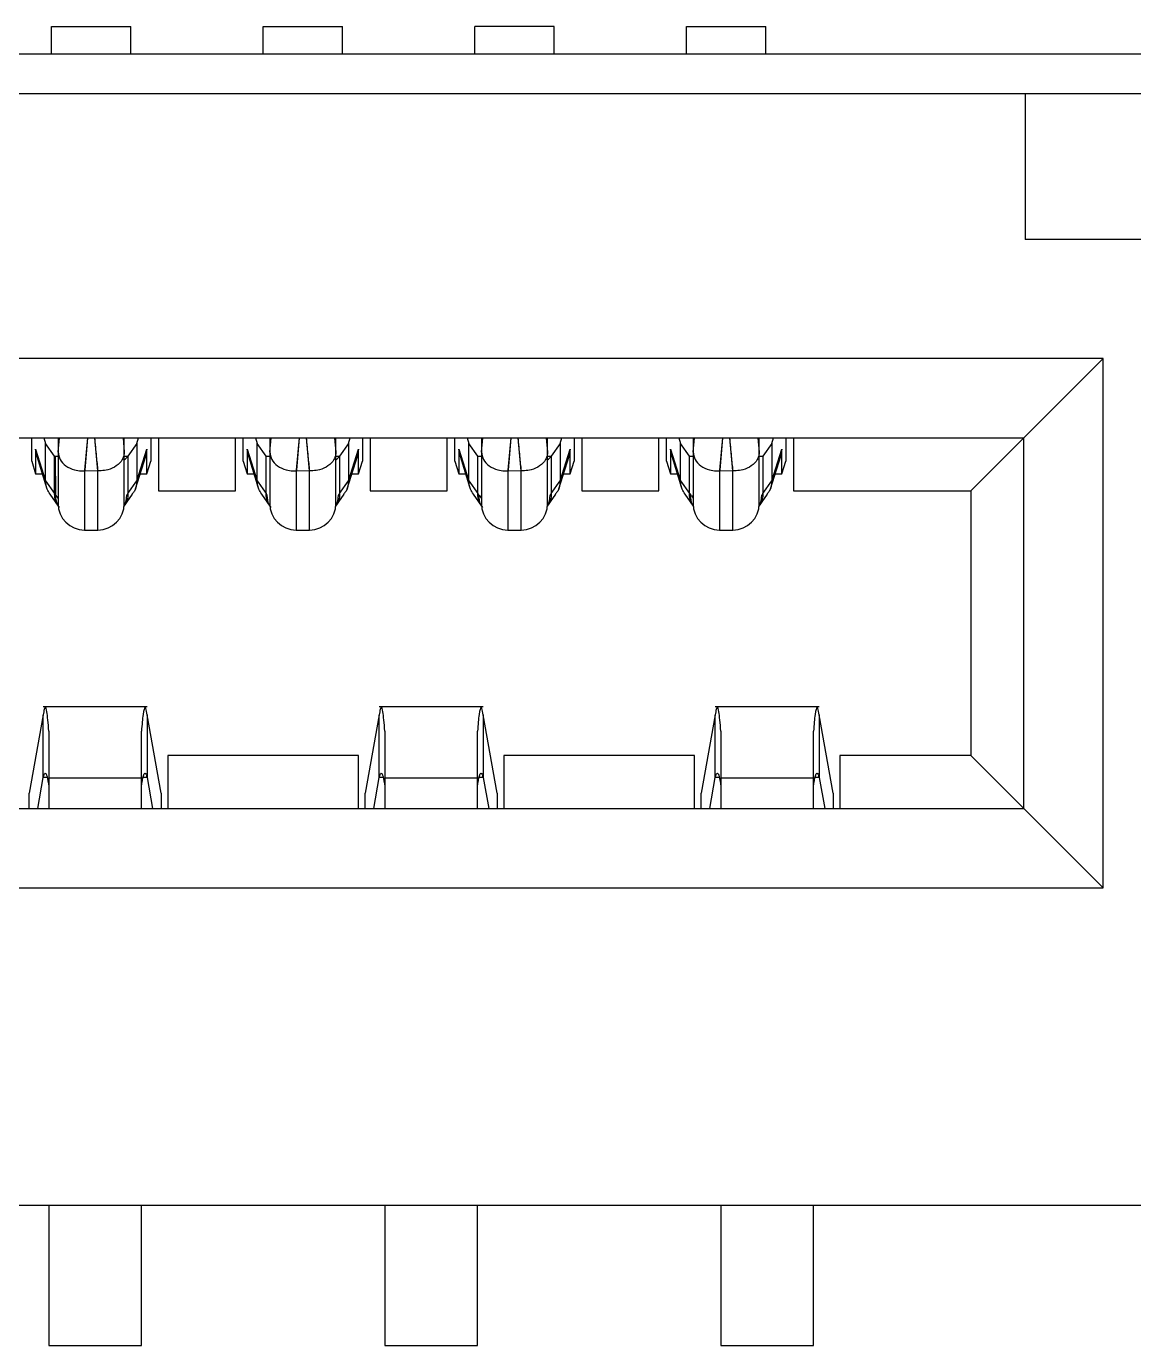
# Model space of a CAD drawing. Header units: millimetres. Extents: x -98.2 to -8.2, y 5.1 to 75.1.
# Drawn here: x -25.29 to -21.105, y 34.294 to 39.279 of the extents above; entities that cross this region are included whole.
import ezdxf

# ---------------------------------------------------------------- set-up
doc = ezdxf.new("R2010")
doc.units = ezdxf.units.MM

msp = doc.modelspace()

# ---------------------------------------------------------------- linework, layer by layer
at = {"color": 7, "linetype": 'Continuous', "lineweight": 25}
for p, q in [((-25.1945, 39.279), (-24.8945, 39.279)), ((-25.1945, 39.174), (-25.1945, 39.279)), ((-24.8945, 39.174), (-24.8945, 39.279)), ((-24.3945, 39.279), (-24.0945, 39.279)), ((-24.3945, 39.174), (-24.3945, 39.279)), ((-24.0945, 39.174), (-24.0945, 39.279)), ((-23.2945, 39.279), (-23.5945, 39.279)), ((-23.5945, 39.174), (-23.5945, 39.279)), ((-23.2945, 39.174), (-23.2945, 39.279)), ((-22.7945, 39.279), (-22.4945, 39.279)), ((-22.7945, 39.174), (-22.7945, 39.279)), ((-22.4945, 39.174), (-22.4945, 39.279)), ((-20.1324, 39.174), (-56.5966, 39.174)), ((-20.2695, 39.024), (-56.4595, 39.024)), ((-21.5145, 39.024), (-21.5145, 38.474)), ((-20.2695, 38.474), (-21.5145, 38.474)), ((-21.2195, 38.024), (-55.5095, 38.024)), ((-21.7195, 37.524), (-21.2195, 38.024)), ((-21.2195, 36.024), (-21.2195, 38.024)), ((-55.2095, 37.724), (-21.5195, 37.724)), ((-25.2695, 37.6355), (-25.2695, 37.724)), ((-25.2236, 37.724), (-25.217, 37.7029)), ((-25.1832, 37.655), (-25.217, 37.7029)), ((-25.217, 37.5616), (-25.217, 37.7029)), ((-25.1695, 37.724), (-25.1694, 37.6703)), ((-25.1694, 37.6703), (-25.1647, 37.724)), ((-25.0583, 37.7242), (-25.069, 37.6023)), ((-25.069, 37.6023), (-25.0569, 37.7242)), ((-25.0197, 37.5995), (-25.0307, 37.7242)), ((-24.9243, 37.724), (-24.9196, 37.6703)), ((-24.9196, 37.6703), (-24.9195, 37.724)), ((-24.872, 37.7029), (-24.9058, 37.655)), ((-24.872, 37.7029), (-24.8654, 37.724)), ((-24.872, 37.7029), (-24.872, 37.5616)), ((-24.8195, 37.724), (-24.8195, 37.6355)), ((-24.7895, 37.724), (-24.7895, 37.524)), ((-24.4995, 37.524), (-24.4995, 37.724)), ((-24.4695, 37.6355), (-24.4695, 37.724)), ((-24.4236, 37.724), (-24.417, 37.7029)), ((-24.3832, 37.655), (-24.417, 37.7029)), ((-24.417, 37.5616), (-24.417, 37.7029)), ((-24.3695, 37.724), (-24.3694, 37.6703)), ((-24.3694, 37.6703), (-24.3647, 37.724)), ((-24.2583, 37.7242), (-24.269, 37.6023)), ((-24.269, 37.6023), (-24.2569, 37.7242)), ((-24.2197, 37.5995), (-24.2307, 37.7242)), ((-24.1243, 37.724), (-24.1196, 37.6703)), ((-24.1196, 37.6703), (-24.1195, 37.724)), ((-24.072, 37.7029), (-24.1058, 37.655)), ((-24.072, 37.7029), (-24.0654, 37.724)), ((-24.072, 37.7029), (-24.072, 37.5616)), ((-24.0195, 37.724), (-24.0195, 37.6355)), ((-23.9895, 37.724), (-23.9895, 37.524)), ((-23.6995, 37.524), (-23.6995, 37.724)), ((-23.6695, 37.6355), (-23.6695, 37.724)), ((-23.6236, 37.724), (-23.617, 37.7029)), ((-23.5832, 37.655), (-23.617, 37.7029)), ((-23.617, 37.5616), (-23.617, 37.7029)), ((-23.5695, 37.724), (-23.5694, 37.6703)), ((-23.5694, 37.6703), (-23.5647, 37.724)), ((-23.4583, 37.7242), (-23.469, 37.6023)), ((-23.469, 37.6023), (-23.4569, 37.7242)), ((-23.4197, 37.5995), (-23.4307, 37.7242)), ((-23.3243, 37.724), (-23.3196, 37.6703)), ((-23.3196, 37.6703), (-23.3195, 37.724)), ((-23.272, 37.7029), (-23.3058, 37.655)), ((-23.272, 37.7029), (-23.2654, 37.724)), ((-23.272, 37.7029), (-23.272, 37.5616)), ((-23.2195, 37.724), (-23.2195, 37.6355)), ((-23.1895, 37.724), (-23.1895, 37.524)), ((-22.8995, 37.524), (-22.8995, 37.724)), ((-22.8695, 37.6355), (-22.8695, 37.724)), ((-22.8236, 37.724), (-22.817, 37.7029)), ((-22.7832, 37.655), (-22.817, 37.7029)), ((-22.817, 37.5616), (-22.817, 37.7029)), ((-22.7695, 37.724), (-22.7694, 37.6703)), ((-22.7694, 37.6703), (-22.7647, 37.724)), ((-22.6583, 37.7242), (-22.669, 37.6023)), ((-22.669, 37.6023), (-22.6569, 37.7242)), ((-22.6197, 37.5995), (-22.6307, 37.7242)), ((-22.5243, 37.724), (-22.5196, 37.6703)), ((-22.5196, 37.6703), (-22.5195, 37.724)), ((-22.472, 37.7029), (-22.5058, 37.655)), ((-22.472, 37.7029), (-22.4654, 37.724)), ((-22.472, 37.7029), (-22.472, 37.5616)), ((-22.4195, 37.724), (-22.4195, 37.6355)), ((-22.3895, 37.724), (-22.3895, 37.524)), ((-21.5195, 36.324), (-21.5195, 37.724)), ((-25.2545, 37.6818), (-25.217, 37.5616)), ((-25.2545, 37.6818), (-25.2545, 37.5876)), ((-25.2491, 37.6556), (-25.2545, 37.6818)), ((-25.2505, 37.6553), (-25.2119, 37.5318)), ((-25.1803, 37.652), (-25.1832, 37.655)), ((-25.1832, 37.5137), (-25.1832, 37.655)), ((-25.1832, 37.655), (-25.1695, 37.655)), ((-25.1801, 37.6525), (-25.18, 37.5084)), ((-25.1695, 37.6703), (-25.1695, 37.4759)), ((-24.9195, 37.4759), (-24.9195, 37.6703)), ((-24.9195, 37.655), (-24.9058, 37.655)), ((-24.9058, 37.655), (-24.9058, 37.5137)), ((-24.8771, 37.5318), (-24.8385, 37.6553)), ((-24.872, 37.5616), (-24.8345, 37.6818)), ((-24.8345, 37.6818), (-24.8399, 37.6556)), ((-24.8345, 37.5876), (-24.8345, 37.6818)), ((-24.4545, 37.6818), (-24.417, 37.5616)), ((-24.4545, 37.6818), (-24.4545, 37.5876)), ((-24.4491, 37.6556), (-24.4545, 37.6818)), ((-24.4505, 37.6553), (-24.4119, 37.5318)), ((-24.3832, 37.5137), (-24.3832, 37.655)), ((-24.3832, 37.655), (-24.3695, 37.655)), ((-24.3695, 37.6703), (-24.3695, 37.4759)), ((-24.1195, 37.4759), (-24.1195, 37.6703)), ((-24.1195, 37.655), (-24.1058, 37.655)), ((-24.1058, 37.655), (-24.1058, 37.5137)), ((-24.0771, 37.5318), (-24.0385, 37.6553)), ((-24.072, 37.5616), (-24.0345, 37.6818)), ((-24.0345, 37.6818), (-24.0399, 37.6556)), ((-24.0345, 37.5876), (-24.0345, 37.6818)), ((-23.6545, 37.6818), (-23.617, 37.5616)), ((-23.6545, 37.6818), (-23.6545, 37.5876)), ((-23.6491, 37.6556), (-23.6545, 37.6818)), ((-23.6505, 37.6553), (-23.6119, 37.5318)), ((-23.5832, 37.5137), (-23.5832, 37.655)), ((-23.5832, 37.655), (-23.5695, 37.655)), ((-23.5695, 37.6703), (-23.5695, 37.4759)), ((-23.3195, 37.4759), (-23.3195, 37.6703)), ((-23.3195, 37.655), (-23.3058, 37.655)), ((-23.3058, 37.655), (-23.3058, 37.5137)), ((-23.2771, 37.5318), (-23.2385, 37.6553)), ((-23.272, 37.5616), (-23.2345, 37.6818)), ((-23.2345, 37.6818), (-23.2399, 37.6556)), ((-23.2345, 37.5876), (-23.2345, 37.6818)), ((-22.8545, 37.6818), (-22.817, 37.5616)), ((-22.8545, 37.6818), (-22.8545, 37.5876)), ((-22.8491, 37.6556), (-22.8545, 37.6818)), ((-22.8505, 37.6553), (-22.8119, 37.5318)), ((-22.7832, 37.5137), (-22.7832, 37.655)), ((-22.7832, 37.655), (-22.7695, 37.655)), ((-22.7695, 37.6703), (-22.7695, 37.4759)), ((-22.5195, 37.4759), (-22.5195, 37.6703)), ((-22.5195, 37.655), (-22.5058, 37.655)), ((-22.5058, 37.655), (-22.5058, 37.5137)), ((-22.4771, 37.5318), (-22.4385, 37.6553)), ((-22.472, 37.5616), (-22.4345, 37.6818)), ((-22.4345, 37.6818), (-22.4399, 37.6556)), ((-22.4345, 37.5876), (-22.4345, 37.6818)), ((-25.2695, 37.6355), (-25.2545, 37.5876)), ((-25.2545, 37.5876), (-25.2293, 37.5876)), ((-25.1832, 37.5876), (-25.1801, 37.5876)), ((-25.0695, 37.5989), (-25.069, 37.6023)), ((-25.0196, 37.5995), (-25.0695, 37.5989)), ((-25.0695, 37.5989), (-25.0695, 37.3759)), ((-25.0195, 37.3759), (-25.0195, 37.5995)), ((-24.8597, 37.5876), (-24.8345, 37.5876)), ((-24.8345, 37.5876), (-24.8195, 37.6355)), ((-24.4695, 37.6355), (-24.4545, 37.5876)), ((-24.4545, 37.5876), (-24.4293, 37.5876)), ((-24.2695, 37.5989), (-24.269, 37.6023)), ((-24.2196, 37.5995), (-24.2695, 37.5989)), ((-24.2695, 37.5989), (-24.2695, 37.3759)), ((-24.2195, 37.3759), (-24.2195, 37.5995)), ((-24.0597, 37.5876), (-24.0345, 37.5876)), ((-24.0345, 37.5876), (-24.0195, 37.6355)), ((-23.6695, 37.6355), (-23.6545, 37.5876)), ((-23.6545, 37.5876), (-23.6293, 37.5876)), ((-23.4695, 37.5989), (-23.469, 37.6023)), ((-23.4196, 37.5995), (-23.4695, 37.5989)), ((-23.4695, 37.5989), (-23.4695, 37.3759)), ((-23.4195, 37.3759), (-23.4195, 37.5995)), ((-23.2597, 37.5876), (-23.2345, 37.5876)), ((-23.2345, 37.5876), (-23.2195, 37.6355)), ((-22.8695, 37.6355), (-22.8545, 37.5876)), ((-22.8545, 37.5876), (-22.8293, 37.5876)), ((-22.6695, 37.5989), (-22.669, 37.6023)), ((-22.6196, 37.5995), (-22.6695, 37.5989)), ((-22.6695, 37.5989), (-22.6695, 37.3759)), ((-22.6195, 37.3759), (-22.6195, 37.5995)), ((-22.4597, 37.5876), (-22.4345, 37.5876)), ((-22.4345, 37.5876), (-22.4195, 37.6355)), ((-25.217, 37.5616), (-25.1832, 37.5137)), ((-24.9058, 37.5137), (-24.872, 37.5616)), ((-24.417, 37.5616), (-24.3832, 37.5137)), ((-24.1058, 37.5137), (-24.072, 37.5616)), ((-23.617, 37.5616), (-23.5832, 37.5137)), ((-23.3058, 37.5137), (-23.272, 37.5616)), ((-22.817, 37.5616), (-22.7832, 37.5137)), ((-22.5058, 37.5137), (-22.472, 37.5616)), ((-25.2011, 37.5113), (-25.169, 37.4659)), ((-25.1788, 37.5074), (-25.1832, 37.5137)), ((-25.179, 37.5074), (-25.1695, 37.4951)), ((-24.92, 37.4659), (-24.8879, 37.5113)), ((-24.7895, 37.524), (-24.4995, 37.524)), ((-24.4011, 37.5113), (-24.369, 37.4659)), ((-24.3788, 37.5074), (-24.3832, 37.5137)), ((-24.12, 37.4659), (-24.0879, 37.5113)), ((-23.9895, 37.524), (-23.6995, 37.524)), ((-23.6011, 37.5113), (-23.569, 37.4659)), ((-23.5788, 37.5074), (-23.5832, 37.5137)), ((-23.5786, 37.5074), (-23.5695, 37.4951)), ((-23.32, 37.4659), (-23.2879, 37.5113)), ((-23.1895, 37.524), (-22.8995, 37.524)), ((-22.8011, 37.5113), (-22.769, 37.4659)), ((-22.7832, 37.5137), (-22.7787, 37.5073)), ((-22.7752, 37.5073), (-22.7695, 37.4951)), ((-22.52, 37.4659), (-22.4879, 37.5113)), ((-22.5058, 37.5137), (-22.5102, 37.5074)), ((-22.3895, 37.524), (-21.7195, 37.524)), ((-21.7195, 37.524), (-21.7195, 36.524)), ((-25.17, 37.4675), (-25.169, 37.4659)), ((-24.92, 37.4659), (-24.919, 37.4675)), ((-24.37, 37.4675), (-24.369, 37.4659)), ((-24.12, 37.4659), (-24.119, 37.4675)), ((-23.57, 37.4675), (-23.569, 37.4659)), ((-23.32, 37.4659), (-23.319, 37.4675)), ((-22.77, 37.4675), (-22.769, 37.4659)), ((-22.52, 37.4659), (-22.519, 37.4675)), ((-25.0695, 37.3759), (-25.0195, 37.3759)), ((-24.2695, 37.3759), (-24.2195, 37.3759)), ((-23.4695, 37.3759), (-23.4195, 37.3759)), ((-22.6695, 37.3759), (-22.6195, 37.3759)), ((-24.8335, 36.7074), (-25.2255, 36.7074)), ((-23.5635, 36.7074), (-23.9555, 36.7074)), ((-22.2935, 36.7074), (-22.6855, 36.7074)), ((-25.2255, 36.6773), (-25.2795, 36.3817)), ((-25.2255, 36.4405), (-25.2255, 36.6773)), ((-24.8335, 36.6773), (-24.8335, 36.4405)), ((-24.7795, 36.3817), (-24.8335, 36.6773)), ((-23.9555, 36.6773), (-24.0095, 36.3817)), ((-23.9555, 36.4405), (-23.9555, 36.6773)), ((-23.5635, 36.6773), (-23.5635, 36.4405)), ((-23.5095, 36.3817), (-23.5635, 36.6773)), ((-22.6855, 36.6773), (-22.7395, 36.3817)), ((-22.6855, 36.4405), (-22.6855, 36.6773)), ((-22.2935, 36.6773), (-22.2935, 36.4405)), ((-22.2395, 36.3817), (-22.2935, 36.6773)), ((-25.2045, 36.6161), (-25.2045, 36.324)), ((-24.8545, 36.324), (-24.8545, 36.6161)), ((-23.9345, 36.6161), (-23.9345, 36.324)), ((-23.5845, 36.324), (-23.5845, 36.6161)), ((-22.6645, 36.6161), (-22.6645, 36.324)), ((-22.3145, 36.324), (-22.3145, 36.6161)), ((-24.0345, 36.524), (-24.7545, 36.524)), ((-24.7545, 36.524), (-24.7545, 36.324)), ((-24.0345, 36.324), (-24.0345, 36.524)), ((-22.7645, 36.524), (-23.4845, 36.524)), ((-23.4845, 36.524), (-23.4845, 36.324)), ((-22.7645, 36.324), (-22.7645, 36.524)), ((-21.7195, 36.524), (-22.2145, 36.524)), ((-22.2145, 36.524), (-22.2145, 36.324)), ((-21.5195, 36.324), (-21.7195, 36.524)), ((-25.2468, 36.324), (-25.2255, 36.4405)), ((-25.2105, 36.4405), (-25.2255, 36.4405)), ((-24.8335, 36.4405), (-24.8482, 36.4405)), ((-24.8335, 36.4405), (-24.8122, 36.324)), ((-23.9768, 36.324), (-23.9555, 36.4405)), ((-23.9405, 36.4405), (-23.9555, 36.4405)), ((-23.5635, 36.4405), (-23.5782, 36.4405)), ((-23.5635, 36.4405), (-23.5422, 36.324)), ((-22.7068, 36.324), (-22.6855, 36.4405)), ((-22.6705, 36.4405), (-22.6855, 36.4405)), ((-22.2935, 36.4405), (-22.3082, 36.4405)), ((-22.2935, 36.4405), (-22.2722, 36.324)), ((-24.8545, 36.4384), (-25.2045, 36.4384)), ((-23.5845, 36.4384), (-23.9345, 36.4384)), ((-22.3145, 36.4384), (-22.6645, 36.4384)), ((-25.2795, 36.324), (-25.2795, 36.3817)), ((-24.7795, 36.3817), (-24.7795, 36.324)), ((-24.0095, 36.324), (-24.0095, 36.3817)), ((-23.5095, 36.3817), (-23.5095, 36.324)), ((-22.7395, 36.324), (-22.7395, 36.3817)), ((-22.2395, 36.3817), (-22.2395, 36.324)), ((-40.9645, 36.324), (-21.5195, 36.324)), ((-21.2195, 36.024), (-21.5195, 36.324)), ((-40.6645, 36.024), (-21.2195, 36.024)), ((-20.2695, 34.824), (-40.6645, 34.824)), ((-25.2045, 34.824), (-25.2045, 34.294)), ((-24.8545, 34.294), (-24.8545, 34.824)), ((-23.9345, 34.824), (-23.9345, 34.294)), ((-23.5845, 34.294), (-23.5845, 34.824)), ((-22.6645, 34.824), (-22.6645, 34.294)), ((-22.3145, 34.294), (-22.3145, 34.824)), ((-25.2045, 34.294), (-24.8545, 34.294)), ((-23.9345, 34.294), (-23.5845, 34.294)), ((-22.6645, 34.294), (-22.3145, 34.294))]:
    msp.add_line(p, q, dxfattribs=at)
for centre, radius, start, end in [((-24.9998, 37.7309), 0.1207, 311.6753, 321.0802), ((-24.1994, 37.7305), 0.1202, 311.6537, 321.1019), ((-23.3997, 37.7308), 0.1207, 311.6719, 321.0837), ((-24.9971, 37.5065), 0.0869, 332.6452, 0.6116), ((-24.1971, 37.5065), 0.0869, 332.6464, 0.6071), ((-23.3971, 37.5065), 0.0869, 332.6454, 0.6111), ((-22.5971, 37.5065), 0.0869, 332.7113, 0.6118), ((-25.0695, 37.4759), 0.1, 180, 270), ((-25.0195, 37.4759), 0.1, 270, 0), ((-24.2695, 37.4759), 0.1, 180, 270), ((-24.2195, 37.4759), 0.1, 270, 0), ((-23.4695, 37.4759), 0.1, 180, 270), ((-23.4195, 37.4759), 0.1, 270, 0), ((-22.6695, 37.4759), 0.1, 180, 270), ((-22.6195, 37.4759), 0.1, 270, 0)]:
    msp.add_arc(centre, radius, start, end, dxfattribs=at)
for points, knots in [([(-25.0318, 37.7242), (-25.0297, 37.7009), (-25.026, 37.6593), (-25.0216, 37.6178), (-25.0196, 37.5995)], [0, 0, 0, 0, 0.559892, 1, 1, 1, 1]), ([(-24.2318, 37.7242), (-24.2297, 37.7009), (-24.226, 37.6593), (-24.2216, 37.6178), (-24.2196, 37.5995)], [0, 0, 0, 0, 0.559892, 1, 1, 1, 1]), ([(-23.4318, 37.7242), (-23.4297, 37.7009), (-23.426, 37.6593), (-23.4216, 37.6178), (-23.4196, 37.5995)], [0, 0, 0, 0, 0.559892, 1, 1, 1, 1]), ([(-22.6318, 37.7242), (-22.6297, 37.7009), (-22.626, 37.6593), (-22.6216, 37.6178), (-22.6196, 37.5995)], [0, 0, 0, 0, 0.559892, 1, 1, 1, 1]), ([(-25.1694, 37.6703), (-25.1679, 37.6608), (-25.1649, 37.6418), (-25.1416, 37.6165), (-25.1122, 37.6035), (-25.0869, 37.5994), (-25.074, 37.5991), (-25.0695, 37.5989)], [0, 0, 0, 0, 0.25222, 0.502966, 0.752528, 0.912568, 1, 1, 1, 1]), ([(-24.9195, 37.6703), (-24.9198, 37.6663), (-24.9205, 37.6567), (-24.9282, 37.6378), (-24.9476, 37.6163), (-24.9774, 37.6031), (-25.001, 37.6), (-25.0137, 37.5996), (-25.018, 37.5995), (-25.0196, 37.5995)], [0, 0, 0, 0, 0.108391, 0.256394, 0.506938, 0.754691, 0.918407, 0.969509, 1, 1, 1, 1]), ([(-24.3694, 37.6703), (-24.3679, 37.6608), (-24.3649, 37.6418), (-24.3416, 37.6165), (-24.3122, 37.6035), (-24.2869, 37.5994), (-24.274, 37.5991), (-24.2695, 37.5989)], [0, 0, 0, 0, 0.25222, 0.502966, 0.752528, 0.912568, 1, 1, 1, 1]), ([(-24.1195, 37.6703), (-24.1198, 37.6663), (-24.1205, 37.6567), (-24.1282, 37.6378), (-24.1476, 37.6163), (-24.1774, 37.6031), (-24.201, 37.6), (-24.2137, 37.5996), (-24.218, 37.5995), (-24.2196, 37.5995)], [0, 0, 0, 0, 0.108391, 0.256394, 0.506938, 0.754691, 0.918407, 0.969509, 1, 1, 1, 1]), ([(-23.5694, 37.6703), (-23.5679, 37.6608), (-23.5649, 37.6418), (-23.5416, 37.6165), (-23.5122, 37.6035), (-23.4869, 37.5994), (-23.474, 37.5991), (-23.4695, 37.5989)], [0, 0, 0, 0, 0.25222, 0.502966, 0.752528, 0.912568, 1, 1, 1, 1]), ([(-23.3195, 37.6703), (-23.3198, 37.6663), (-23.3205, 37.6567), (-23.3282, 37.6378), (-23.3476, 37.6163), (-23.3774, 37.6031), (-23.401, 37.6), (-23.4137, 37.5996), (-23.418, 37.5995), (-23.4196, 37.5995)], [0, 0, 0, 0, 0.108391, 0.256394, 0.506938, 0.754691, 0.918407, 0.969509, 1, 1, 1, 1]), ([(-22.7694, 37.6703), (-22.7679, 37.6608), (-22.7649, 37.6418), (-22.7416, 37.6165), (-22.7122, 37.6035), (-22.6869, 37.5994), (-22.674, 37.5991), (-22.6695, 37.5989)], [0, 0, 0, 0, 0.25222, 0.502966, 0.752528, 0.912568, 1, 1, 1, 1]), ([(-22.5195, 37.6703), (-22.5198, 37.6663), (-22.5205, 37.6567), (-22.5282, 37.6378), (-22.5476, 37.6163), (-22.5774, 37.6031), (-22.601, 37.6), (-22.6137, 37.5996), (-22.618, 37.5995), (-22.6196, 37.5995)], [0, 0, 0, 0, 0.108391, 0.256394, 0.506938, 0.754691, 0.918407, 0.969509, 1, 1, 1, 1]), ([(-25.2, 37.512), (-25.2042, 37.5179), (-25.2147, 37.5324), (-25.2162, 37.5507), (-25.217, 37.5616)], [0, 0, 0, 0, 0.399593, 1, 1, 1, 1]), ([(-24.872, 37.5616), (-24.873, 37.5474), (-24.8742, 37.5287), (-24.8866, 37.5157), (-24.8895, 37.5126)], [0, 0, 0, 0, 0.7654267, 1, 1, 1, 1]), ([(-24.4, 37.512), (-24.4042, 37.5179), (-24.4147, 37.5324), (-24.4162, 37.5507), (-24.417, 37.5616)], [0, 0, 0, 0, 0.399593, 1, 1, 1, 1]), ([(-24.072, 37.5616), (-24.073, 37.5474), (-24.0742, 37.5287), (-24.0866, 37.5157), (-24.0895, 37.5126)], [0, 0, 0, 0, 0.765427, 1, 1, 1, 1]), ([(-23.6, 37.512), (-23.6042, 37.5179), (-23.6147, 37.5324), (-23.6162, 37.5507), (-23.617, 37.5616)], [0, 0, 0, 0, 0.399593, 1, 1, 1, 1]), ([(-23.272, 37.5616), (-23.273, 37.5474), (-23.2742, 37.5287), (-23.2866, 37.5157), (-23.2895, 37.5126)], [0, 0, 0, 0, 0.765427, 1, 1, 1, 1]), ([(-22.8, 37.512), (-22.8042, 37.5179), (-22.8147, 37.5324), (-22.8162, 37.5507), (-22.817, 37.5616)], [0, 0, 0, 0, 0.399593, 1, 1, 1, 1]), ([(-22.472, 37.5616), (-22.473, 37.5474), (-22.4742, 37.5287), (-22.4866, 37.5157), (-22.4895, 37.5126)], [0, 0, 0, 0, 0.765427, 1, 1, 1, 1]), ([(-25.1687, 37.4682), (-25.1719, 37.4728), (-25.1813, 37.486), (-25.1824, 37.5027), (-25.1832, 37.5137)], [0, 0, 0, 0, 0.343086, 1, 1, 1, 1]), ([(-25.1641, 37.4614), (-25.1668, 37.4648), (-25.1771, 37.4776), (-25.1781, 37.4947), (-25.1788, 37.5074)], [0, 0, 0, 0, 0.259161, 1, 1, 1, 1]), ([(-24.9058, 37.5137), (-24.9066, 37.4994), (-24.9075, 37.4822), (-24.9184, 37.4703), (-24.9202, 37.4684)], [0, 0, 0, 0, 0.837184, 1, 1, 1, 1]), ([(-24.9058, 37.5137), (-24.9067, 37.5125), (-24.9081, 37.5104), (-24.9096, 37.5083), (-24.9102, 37.5074)], [0, 0, 0, 0, 0.554796, 1, 1, 1, 1]), ([(-24.3687, 37.4682), (-24.3719, 37.4728), (-24.3813, 37.486), (-24.3824, 37.5027), (-24.3832, 37.5137)], [0, 0, 0, 0, 0.343086, 1, 1, 1, 1]), ([(-24.3641, 37.4614), (-24.3668, 37.4648), (-24.3771, 37.4776), (-24.3781, 37.4947), (-24.3788, 37.5074)], [0, 0, 0, 0, 0.259162, 1, 1, 1, 1]), ([(-24.1058, 37.5137), (-24.1066, 37.4994), (-24.1075, 37.4822), (-24.1184, 37.4703), (-24.1202, 37.4684)], [0, 0, 0, 0, 0.8371838, 1, 1, 1, 1]), ([(-24.1058, 37.5137), (-24.1067, 37.5125), (-24.1081, 37.5104), (-24.1096, 37.5083), (-24.1102, 37.5074)], [0, 0, 0, 0, 0.554796, 1, 1, 1, 1]), ([(-23.5687, 37.4682), (-23.5719, 37.4728), (-23.5813, 37.486), (-23.5824, 37.5027), (-23.5832, 37.5137)], [0, 0, 0, 0, 0.343086, 1, 1, 1, 1]), ([(-23.5641, 37.4614), (-23.5668, 37.4648), (-23.5771, 37.4776), (-23.5781, 37.4947), (-23.5788, 37.5074)], [0, 0, 0, 0, 0.259161, 1, 1, 1, 1]), ([(-23.3058, 37.5137), (-23.3066, 37.4994), (-23.3075, 37.4822), (-23.3184, 37.4703), (-23.3202, 37.4684)], [0, 0, 0, 0, 0.8371838, 1, 1, 1, 1]), ([(-23.3058, 37.5137), (-23.3067, 37.5125), (-23.3081, 37.5104), (-23.3096, 37.5083), (-23.3102, 37.5074)], [0, 0, 0, 0, 0.554796, 1, 1, 1, 1]), ([(-22.7687, 37.4682), (-22.7719, 37.4728), (-22.7813, 37.486), (-22.7824, 37.5027), (-22.7832, 37.5137)], [0, 0, 0, 0, 0.343086, 1, 1, 1, 1]), ([(-22.7675, 37.4662), (-22.7689, 37.4679), (-22.7777, 37.4793), (-22.7782, 37.4945), (-22.7787, 37.5073)], [0, 0, 0, 0, 0.157112, 1, 1, 1, 1]), ([(-22.5058, 37.5137), (-22.5066, 37.4994), (-22.5075, 37.4822), (-22.5184, 37.4703), (-22.5202, 37.4684)], [0, 0, 0, 0, 0.837184, 1, 1, 1, 1]), ([(-25.2179, 36.7074), (-25.2193, 36.7058), (-25.2219, 36.7029), (-25.2244, 36.6851), (-25.2255, 36.6773)], [0, 0, 0, 0, 0.559833, 1, 1, 1, 1]), ([(-25.2045, 36.6161), (-25.207, 36.6452), (-25.2115, 36.6972), (-25.2159, 36.7043), (-25.2179, 36.7074)], [0, 0, 0, 0, 0.5596, 1, 1, 1, 1]), ([(-24.8411, 36.7074), (-24.8436, 36.7023), (-24.8481, 36.6932), (-24.8525, 36.6397), (-24.8545, 36.6161)], [0, 0, 0, 0, 0.5596, 1, 1, 1, 1]), ([(-24.8335, 36.6773), (-24.8349, 36.6869), (-24.8374, 36.7042), (-24.84, 36.7064), (-24.8411, 36.7074)], [0, 0, 0, 0, 0.559903, 1, 1, 1, 1]), ([(-23.9479, 36.7074), (-23.9493, 36.7058), (-23.9519, 36.7029), (-23.9544, 36.6851), (-23.9555, 36.6773)], [0, 0, 0, 0, 0.5598329, 1, 1, 1, 1]), ([(-23.9345, 36.6161), (-23.937, 36.6452), (-23.9415, 36.6972), (-23.9459, 36.7043), (-23.9479, 36.7074)], [0, 0, 0, 0, 0.5596, 1, 1, 1, 1]), ([(-23.5711, 36.7074), (-23.5736, 36.7023), (-23.5781, 36.6932), (-23.5825, 36.6397), (-23.5845, 36.6161)], [0, 0, 0, 0, 0.5596, 1, 1, 1, 1]), ([(-23.5635, 36.6773), (-23.5649, 36.6869), (-23.5674, 36.7042), (-23.57, 36.7064), (-23.5711, 36.7074)], [0, 0, 0, 0, 0.559903, 1, 1, 1, 1]), ([(-22.6779, 36.7074), (-22.6793, 36.7058), (-22.6819, 36.7029), (-22.6844, 36.6851), (-22.6855, 36.6773)], [0, 0, 0, 0, 0.5598329, 1, 1, 1, 1]), ([(-22.6645, 36.6161), (-22.667, 36.6452), (-22.6715, 36.6972), (-22.6759, 36.7043), (-22.6779, 36.7074)], [0, 0, 0, 0, 0.5596, 1, 1, 1, 1]), ([(-22.3011, 36.7074), (-22.3036, 36.7023), (-22.3081, 36.6932), (-22.3125, 36.6397), (-22.3145, 36.6161)], [0, 0, 0, 0, 0.5596, 1, 1, 1, 1]), ([(-22.2935, 36.6773), (-22.2949, 36.6869), (-22.2974, 36.7042), (-22.3, 36.7064), (-22.3011, 36.7074)], [0, 0, 0, 0, 0.559903, 1, 1, 1, 1]), ([(-25.2255, 36.4405), (-25.2241, 36.4459), (-25.2216, 36.4556), (-25.219, 36.4568), (-25.2179, 36.4574)], [0, 0, 0, 0, 0.559901, 1, 1, 1, 1]), ([(-24.8545, 36.4062), (-24.852, 36.4225), (-24.8475, 36.4517), (-24.8431, 36.4556), (-24.8411, 36.4574)], [0, 0, 0, 0, 0.559601, 1, 1, 1, 1]), ([(-24.8411, 36.4574), (-24.8397, 36.4565), (-24.8371, 36.4549), (-24.8346, 36.4449), (-24.8335, 36.4405)], [0, 0, 0, 0, 0.559836, 1, 1, 1, 1]), ([(-23.9555, 36.4405), (-23.9541, 36.4459), (-23.9516, 36.4556), (-23.949, 36.4568), (-23.9479, 36.4574)], [0, 0, 0, 0, 0.559901, 1, 1, 1, 1]), ([(-23.5845, 36.4062), (-23.582, 36.4225), (-23.5775, 36.4517), (-23.5731, 36.4556), (-23.5711, 36.4574)], [0, 0, 0, 0, 0.559601, 1, 1, 1, 1]), ([(-23.5711, 36.4574), (-23.5697, 36.4565), (-23.5671, 36.4549), (-23.5646, 36.4449), (-23.5635, 36.4405)], [0, 0, 0, 0, 0.559836, 1, 1, 1, 1]), ([(-22.6855, 36.4405), (-22.6841, 36.4459), (-22.6816, 36.4556), (-22.679, 36.4568), (-22.6779, 36.4574)], [0, 0, 0, 0, 0.5599007, 1, 1, 1, 1]), ([(-22.3145, 36.4062), (-22.312, 36.4225), (-22.3075, 36.4517), (-22.3031, 36.4556), (-22.3011, 36.4574)], [0, 0, 0, 0, 0.559601, 1, 1, 1, 1]), ([(-22.3011, 36.4574), (-22.2997, 36.4565), (-22.2971, 36.4549), (-22.2946, 36.4449), (-22.2935, 36.4405)], [0, 0, 0, 0, 0.559836, 1, 1, 1, 1])]:
    msp.add_open_spline(points, degree=3, knots=knots, dxfattribs=at)
for points in [[(-25.2179, 36.4574), (-25.2157, 36.4551), (-25.2112, 36.4506), (-25.2067, 36.421), (-25.2045, 36.4062)], [(-23.9479, 36.4574), (-23.9457, 36.4551), (-23.9412, 36.4506), (-23.9367, 36.421), (-23.9345, 36.4062)], [(-22.6779, 36.4574), (-22.6757, 36.4551), (-22.6712, 36.4506), (-22.6667, 36.421), (-22.6645, 36.4062)]]:
    msp.add_open_spline(points, degree=3, dxfattribs=at)

doc.saveas('drawing.dxf')
